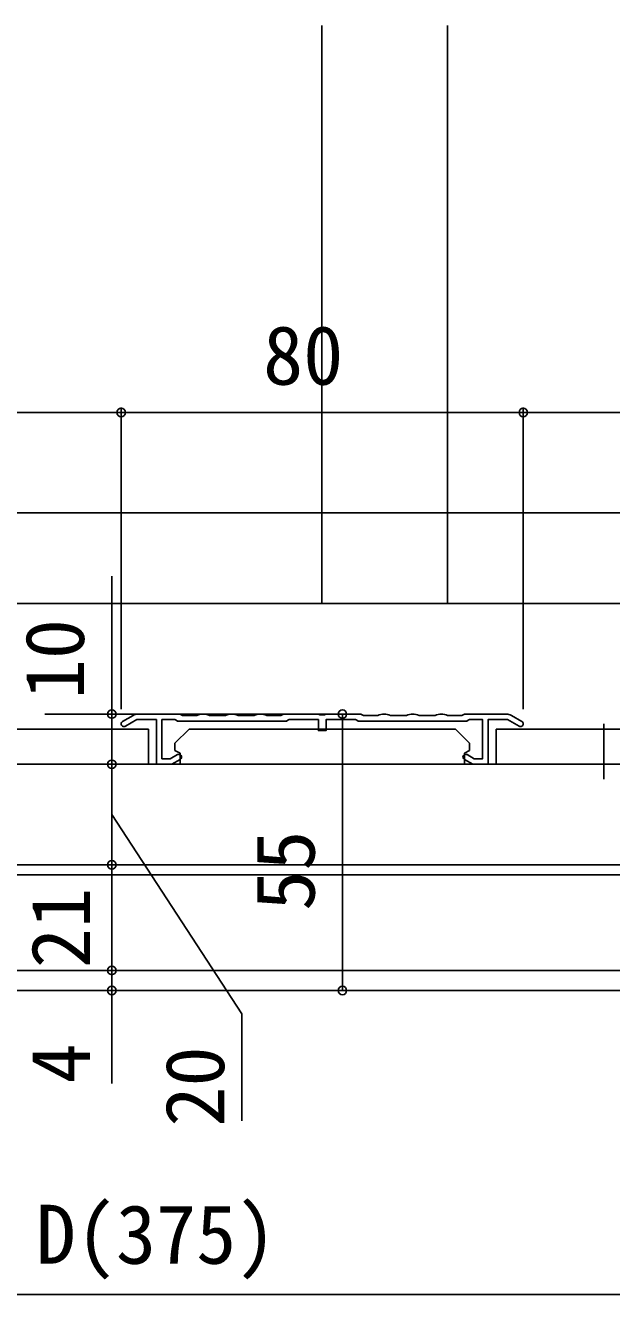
# Model space of a CAD drawing. Units: millimetres, scale not verified. Extents: x -700 to 700, y -1044 to 1038.
# Drawn here: x -89.6 to 27, y 126.8 to 379.3 of the extents above; entities that cross this region are included whole.
import ezdxf
from ezdxf.enums import TextEntityAlignment as Align

# ---------------------------------------------------------------- set-up
doc = ezdxf.new("R2010")
doc.units = ezdxf.units.MM
doc.header["$LTSCALE"] = 6
for name, color, linetype in [('0-3_YKK_11', 7, 'Continuous'), ('0-5_YKK_12', 2, 'Continuous'), ('0-8_YKK_D', 6, 'Continuous')]:
    doc.layers.add(name, color=color, linetype=linetype)
doc.styles.add('ＭＳ ゴシック', font='')
doc.styles.get('ＭＳ ゴシック').set_extended_font_data('MS Gothic')

msp = doc.modelspace()

# ---------------------------------------------------------------- linework, layer by layer
at = {"layer": '0-3_YKK_11'}
for p, q in [((-68.201, 242.031), (-70.29, 240.825)), ((9.16, 240.825), (7.072, 242.031))]:
    msp.add_line(p, q, dxfattribs=at)
for points in [[(-69.74, 239.872), (-67.443, 241.199), (-63.565, 241.199), (-63.565, 232.299), (-60.526, 232.299), (-58.84, 233.272)], [(-55.515, 242.026), (-55.64, 241.999), (-58.345, 241.999), (-58.605, 242.149), (-58.865, 242.299), (-67.201, 242.299)], [(-59.39, 234.225), (-60.821, 233.399), (-62.465, 233.399), (-62.465, 241.199), (-59.884, 241.199), (-59.625, 241.049), (-59.365, 240.899)], [(-59.365, 240.899), (-37.684, 240.899), (-37.425, 241.049), (-37.165, 241.199), (-31.315, 241.199), (-31.315, 238.999), (-29.815, 238.999), (-29.815, 241.199), (-23.965, 241.199), (-23.705, 241.049), (-23.445, 240.899), (-1.765, 240.899), (-1.505, 241.049), (-1.245, 241.199), (1.335, 241.199), (1.335, 233.399), (-0.309, 233.399), (-1.74, 234.225)], [(-49.815, 242.026), (-49.94, 241.999), (-52.89, 241.999), (-53.015, 242.026)], [(-44.115, 242.026), (-44.24, 241.999), (-47.19, 241.999), (-47.315, 242.026)], [(-19.515, 242.026), (-19.64, 241.999), (-22.345, 241.999), (-22.605, 242.149), (-22.865, 242.299), (-29.823, 242.299), (-30.101, 242.111), (-31.028, 242.111), (-31.307, 242.299), (-38.265, 242.299), (-38.525, 242.149), (-38.784, 241.999), (-41.49, 241.999), (-41.615, 242.026)], [(-13.815, 242.026), (-13.94, 241.999), (-16.89, 241.999), (-17.015, 242.026)], [(-8.115, 242.026), (-8.24, 241.999), (-11.19, 241.999), (-11.315, 242.026)], [(6.072, 242.299), (-2.265, 242.299), (-2.525, 242.149), (-2.784, 241.999), (-5.49, 241.999), (-5.615, 242.026)], [(-2.29, 233.272), (-0.603, 232.299), (2.435, 232.299), (2.435, 241.199), (6.313, 241.199), (8.61, 239.872)]]:
    msp.add_lwpolyline(points, dxfattribs=at)
for centre, radius, start, end in [((-70.015, 240.349), 0.55, 119.99999, 300.00001), ((-67.201, 240.299), 2, 89.99998, 120), ((-54.265, 239.299), 3, 65.38003, 114.61997), ((-48.565, 239.299), 3, 65.38003, 114.61997), ((-42.865, 239.299), 3, 65.38003, 114.61997), ((-18.265, 239.299), 3, 65.38003, 114.61997), ((-12.565, 239.299), 3, 65.38003, 114.61997), ((-6.865, 239.299), 3, 65.38003, 114.61997), ((6.072, 240.299), 2, 60, 90.00002), ((8.885, 240.349), 0.55, 239.99999, 60.00001), ((-59.115, 233.749), 0.55, 299.99999, 120.00001), ((-2.015, 233.749), 0.55, 59.99999, 240.00001)]:
    msp.add_arc(centre, radius, start, end, dxfattribs=at)
at = {"layer": '0-5_YKK_12'}
for p, q in [((-30.665, 379.299), (-30.665, 264.299)), ((-138.665, 282.299), (-30.665, 282.299)), ((-171.665, 264.299), (132.335, 264.299)), ((25.435, 240.349), (25.435, 229.313)), ((-65.165, 239.299), (-95.965, 239.299)), ((-65.165, 232.299), (-65.165, 239.299)), ((-59.865, 236.499), (-57.065, 239.299)), ((-4.065, 239.299), (-57.065, 239.299)), ((-1.265, 236.499), (-4.065, 239.299)), ((34.835, 239.299), (4.035, 239.299)), ((4.035, 232.299), (4.035, 239.299)), ((-59.865, 235.076), (-59.865, 236.499)), ((-59.865, 235.076), (-58.865, 234.499)), ((-1.265, 235.076), (-2.265, 234.499)), ((-1.265, 235.076), (-1.265, 236.499)), ((-58.865, 232.299), (-58.865, 234.499)), ((-2.265, 232.299), (-2.265, 234.499)), ((130.335, 232.299), (-191.465, 232.299)), ((-171.665, 212.299), (109.835, 212.299)), ((-171.665, 210.299), (109.007, 210.299)), ((-171.665, 191.299), (132.335, 191.299)), ((-171.665, 187.299), (132.335, 187.299))]:
    msp.add_line(p, q, dxfattribs=at)
for points in [[(-30.665, 264.299), (-5.665, 264.299), (-5.665, 379.299)], [(-30.665, 282.299), (-5.665, 282.299), (103.235, 282.299)], [(-191.465, 212.299), (130.335, 212.299), (130.335, 236.299)]]:
    msp.add_lwpolyline(points, dxfattribs=at)
at = {"layer": '0-8_YKK_D'}
for p, q in [((-70.565, 243.299), (-70.565, 303.299)), ((-70.565, 243.299), (-70.565, 303.299)), ((9.435, 243.299), (9.435, 303.299)), ((9.435, 243.299), (9.435, 303.299)), ((9.435, 302.299), (-70.565, 302.299)), ((-85.784, 242.299), (-71.448, 242.299)), ((-85.784, 242.299), (-25.561, 242.299)), ((-26.561, 187.299), (-26.561, 242.299)), ((-85.784, 232.299), (-71.448, 232.299)), ((-85.784, 232.299), (-71.448, 232.299)), ((-72.448, 232.299), (-72.448, 212.299)), ((-85.784, 212.299), (-71.448, 212.299)), ((-85.784, 212.299), (-71.448, 212.299)), ((-72.448, 212.299), (-72.448, 191.299)), ((-85.784, 191.299), (-71.448, 191.299)), ((-85.784, 191.299), (-71.448, 191.299)), ((-85.784, 187.299), (-71.448, 187.299)), ((-85.784, 187.299), (-25.561, 187.299)), ((-228.665, 126.799), (118.335, 126.799))]:
    msp.add_line(p, q, dxfattribs=at)
for points in [[(-70.565, 302.299), (-90.565, 302.299), (-119.238, 302.299)], [(9.435, 302.299), (29.435, 302.299), (58.108, 302.299)], [(-72.448, 232.299), (-72.448, 242.299), (-72.448, 269.699)], [(-72.448, 222.299), (-46.561, 182.676), (-46.561, 161.403)], [(-72.448, 191.299), (-72.448, 187.299), (-72.448, 168.808)]]:
    msp.add_lwpolyline(points, dxfattribs=at)
for centre in [(-70.565, 302.299), (-70.565, 302.299), (9.435, 302.299), (9.435, 302.299), (-72.448, 242.299), (-26.561, 242.299), (-72.448, 232.299), (-72.448, 232.299), (-72.448, 212.299), (-72.448, 212.299), (-72.448, 191.299), (-72.448, 191.299), (-72.448, 187.299), (-26.561, 187.299)]:
    msp.add_circle(centre, 0.85, dxfattribs=at)

# ---------------------------------------------------------------- texts
at = {"layer": '0-8_YKK_D', "style": 'ＭＳ ゴシック'}
for s, p in [('80', (-42.338, 304.299)), ('D(375)', (-87.574, 129.417))]:
    msp.add_text(s, height=11.73, dxfattribs=at).set_placement(p, align=Align.BOTTOM_LEFT)
for s, p in [('10', (-74.448, 245.244)), ('55', (-28.561, 203.162)), ('21', (-73.248, 191.753)), ('4', (-73.248, 168.79)), ('20', (-46.561, 160.221))]:
    msp.add_text(s, height=11.73, rotation=90, dxfattribs=at).set_placement(p, align=Align.BOTTOM_LEFT)

doc.saveas('drawing.dxf')
